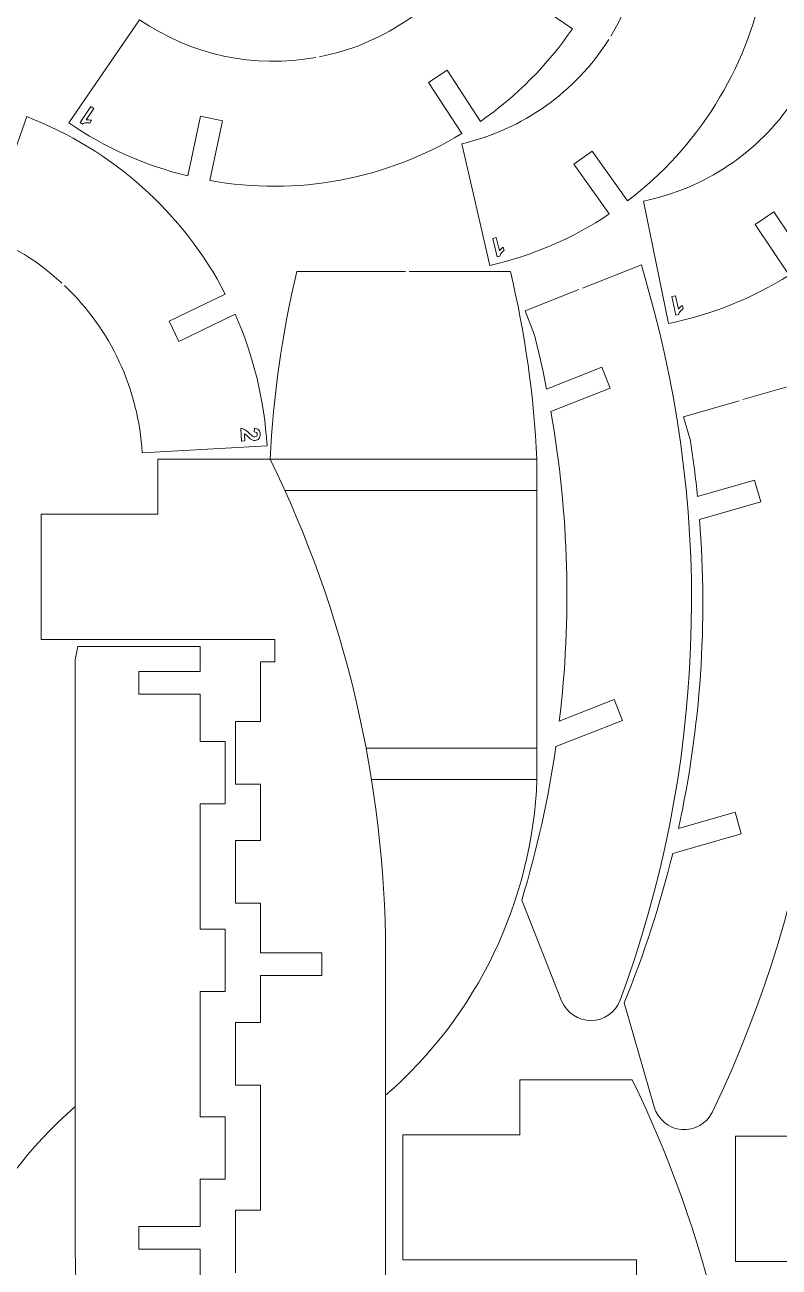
# Model space of a CAD drawing. Header units: centimetres. Extents: x -65 to 125, y -59 to 116.
# Drawn here: x -14.64 to -2.58, y -8.06 to 11.8 of the extents above; entities that cross this region are included whole.
import ezdxf

# ---------------------------------------------------------------- set-up
doc = ezdxf.new("R2010")
doc.units = ezdxf.units.CM
doc.header["$MEASUREMENT"] = 0
doc.layers.add('layer 1', color=7, linetype='Continuous')

msp = doc.modelspace()

# ---------------------------------------------------------------- linework, layer by layer
at = {"layer": 'layer 1', "color": 250, "lineweight": 9}
for points, knots in [([(-27.41654, 31.46228), (-27.41654, 31.46228), (26.77014, 31.46228), (26.77014, 31.46228), (26.77014, 31.46228), (26.77014, 31.46228), (26.77014, -20.81939), (26.77014, -20.81939), (26.77014, -20.81939), (26.77014, -20.81939), (-27.41654, -20.81939), (-27.41654, -20.81939), (-27.41654, -20.81939), (-27.41654, -20.81939), (-27.41654, 31.46228), (-27.41654, 31.46228)], [0, 0, 0, 0, 0.2, 0.2, 0.2, 0.2, 0.4, 0.4, 0.4, 0.4, 0.6, 0.6, 0.6, 0.6, 1, 1, 1, 1]), ([(-14.09885, 7.71158), (-14.09885, 7.71158), (-14.09885, 7.71158), (-14.09885, 7.71158), (-14.09885, 7.71158), (-14.89038, 8.4181), (-15.93013, 8.78125), (-16.98941, 8.72114)], [0, 0, 0, 0, 0.33333333, 0.33333333, 0.33333333, 0.33333333, 1, 1, 1, 1]), ([(-6.64671, 7.2251), (-6.64671, 7.2251), (-6.64671, 7.2251), (-6.64671, 7.2251), (-6.64671, 7.2251), (-6.64671, 7.2251), (-5.78506, 7.56573), (-5.78506, 7.56573)], [0, 0, 0, 0, 0.33333333, 0.33333333, 0.33333333, 0.33333333, 1, 1, 1, 1]), ([(-4.67726, 7.57355), (-4.67726, 7.57355), (-4.67726, 7.57355), (-4.67726, 7.57355), (-4.67726, 7.57355), (-3.61827, 3.83382), (-3.77663, -0.14808), (-5.12784, -3.79242)], [0, 0, 0, 0, 0.33333333, 0.33333333, 0.33333333, 0.33333333, 1, 1, 1, 1]), ([(-4.11373, 5.53237), (-4.11373, 5.53237), (-4.11373, 5.53237), (-4.11373, 5.53237), (-4.11373, 5.53237), (-4.11373, 5.53237), (-3.22353, 5.78933), (-3.22353, 5.78933)], [0, 0, 0, 0, 0.33333333, 0.33333333, 0.33333333, 0.33333333, 1, 1, 1, 1]), ([(-2.12003, 5.69153), (-2.12003, 5.69153), (-2.12003, 5.69153), (-2.12003, 5.69153), (-2.12003, 5.69153), (-1.42228, 1.8679), (-1.95941, -2.08078), (-3.65179, -5.57976)], [0, 0, 0, 0, 0.33333333, 0.33333333, 0.33333333, 0.33333333, 1, 1, 1, 1]), ([(-11.27612, -0.34131), (-11.27612, -0.34131), (-11.27612, -0.34131), (-11.27612, -0.34131), (-11.27612, -0.34131), (-11.27612, -0.34131), (-11.27612, 0.65869), (-11.27612, 0.65869)], [0, 0, 0, 0, 0.33333333, 0.33333333, 0.33333333, 0.33333333, 1, 1, 1, 1]), ([(-11.27612, 0.65869), (-11.27612, 0.65869), (-11.27612, 0.65869), (-11.27612, 0.65869), (-11.27612, 0.65869), (-11.27612, 0.65869), (-10.87612, 0.65869), (-10.87612, 0.65869)], [0, 0, 0, 0, 0.33333333, 0.33333333, 0.33333333, 0.33333333, 1, 1, 1, 1]), ([(-11.43946, 0.3441), (-11.43946, 0.3441), (-11.43946, 0.3441), (-11.43946, 0.3441), (-11.43946, 0.3441), (-11.43946, 0.3441), (-11.43946, -0.6559), (-11.43946, -0.6559)], [0, 0, 0, 0, 0.33333333, 0.33333333, 0.33333333, 0.33333333, 1, 1, 1, 1]), ([(-11.43946, -0.6559), (-11.43946, -0.6559), (-11.43946, -0.6559), (-11.43946, -0.6559), (-11.43946, -0.6559), (-11.43946, -0.6559), (-11.83946, -0.6559), (-11.83946, -0.6559)], [0, 0, 0, 0, 0.33333333, 0.33333333, 0.33333333, 0.33333333, 1, 1, 1, 1]), ([(-11.27612, -2.24188), (-11.27612, -2.24188), (-11.27612, -2.24188), (-11.27612, -2.24188), (-11.27612, -2.24188), (-11.27612, -2.24188), (-11.27612, -1.24188), (-11.27612, -1.24188)], [0, 0, 0, 0, 0.33333333, 0.33333333, 0.33333333, 0.33333333, 1, 1, 1, 1]), ([(-11.27612, -1.24188), (-11.27612, -1.24188), (-11.27612, -1.24188), (-11.27612, -1.24188), (-11.27612, -1.24188), (-11.27612, -1.24188), (-10.87612, -1.24188), (-10.87612, -1.24188)], [0, 0, 0, 0, 0.33333333, 0.33333333, 0.33333333, 0.33333333, 1, 1, 1, 1]), ([(-6.06163, -3.80239), (-6.06163, -3.80239), (-6.06163, -3.80239), (-6.06163, -3.80239), (-6.06163, -3.80239), (-6.06163, -3.80239), (-6.69768, -2.19345), (-6.69768, -2.19345)], [0, 0, 0, 0, 0.33333333, 0.33333333, 0.33333333, 0.33333333, 1, 1, 1, 1]), ([(-11.43946, -2.6559), (-11.43946, -2.6559), (-11.43946, -2.6559), (-11.43946, -2.6559), (-11.43946, -2.6559), (-11.43946, -2.6559), (-11.43946, -3.6559), (-11.43946, -3.6559)], [0, 0, 0, 0, 0.33333333, 0.33333333, 0.33333333, 0.33333333, 1, 1, 1, 1]), ([(-11.43946, -3.6559), (-11.43946, -3.6559), (-11.43946, -3.6559), (-11.43946, -3.6559), (-11.43946, -3.6559), (-11.43946, -3.6559), (-11.83946, -3.6559), (-11.83946, -3.6559)], [0, 0, 0, 0, 0.33333333, 0.33333333, 0.33333333, 0.33333333, 1, 1, 1, 1]), ([(-5.58913, -4.12), (-5.58913, -4.12), (-5.58913, -4.12), (-5.58913, -4.12), (-5.58913, -4.12), (-5.7959, -4.12311), (-5.98477, -3.99437), (-6.06163, -3.80239)], [0, 0, 0, 0, 0.33333333, 0.33333333, 0.33333333, 0.33333333, 1, 1, 1, 1]), ([(-5.12784, -3.79242), (-5.12784, -3.79242), (-5.12784, -3.79242), (-5.12784, -3.79242), (-5.12784, -3.79242), (-5.1989, -3.98662), (-5.38236, -4.1169), (-5.58913, -4.12)], [0, 0, 0, 0, 0.33333333, 0.33333333, 0.33333333, 0.33333333, 1, 1, 1, 1]), ([(-4.58228, -5.50069), (-4.58228, -5.50069), (-4.58228, -5.50069), (-4.58228, -5.50069), (-4.58228, -5.50069), (-4.58228, -5.50069), (-5.06209, -3.83845), (-5.06209, -3.83845)], [0, 0, 0, 0, 0.33333333, 0.33333333, 0.33333333, 0.33333333, 1, 1, 1, 1]), ([(-11.27612, -5.15222), (-11.27612, -5.15222), (-11.27612, -5.15222), (-11.27612, -5.15222), (-11.27612, -5.15222), (-11.27612, -5.15222), (-11.27612, -4.15222), (-11.27612, -4.15222)], [0, 0, 0, 0, 0.33333333, 0.33333333, 0.33333333, 0.33333333, 1, 1, 1, 1]), ([(-11.27612, -4.15222), (-11.27612, -4.15222), (-11.27612, -4.15222), (-11.27612, -4.15222), (-11.27612, -4.15222), (-11.27612, -4.15222), (-10.87612, -4.15222), (-10.87612, -4.15222)], [0, 0, 0, 0, 0.33333333, 0.33333333, 0.33333333, 0.33333333, 1, 1, 1, 1]), ([(-4.14219, -5.86189), (-4.14219, -5.86189), (-4.14219, -5.86189), (-4.14219, -5.86189), (-4.14219, -5.86189), (-4.34832, -5.84527), (-4.52406, -5.69912), (-4.58228, -5.50069)], [0, 0, 0, 0, 0.33333333, 0.33333333, 0.33333333, 0.33333333, 1, 1, 1, 1]), ([(-11.43946, -5.6559), (-11.43946, -5.6559), (-11.43946, -5.6559), (-11.43946, -5.6559), (-11.43946, -5.6559), (-11.43946, -5.6559), (-11.43946, -6.6559), (-11.43946, -6.6559)], [0, 0, 0, 0, 0.33333333, 0.33333333, 0.33333333, 0.33333333, 1, 1, 1, 1]), ([(-3.65179, -5.57976), (-3.65179, -5.57976), (-3.65179, -5.57976), (-3.65179, -5.57976), (-3.65179, -5.57976), (-3.74104, -5.7663), (-3.93607, -5.8785), (-4.14219, -5.86189)], [0, 0, 0, 0, 0.33333333, 0.33333333, 0.33333333, 0.33333333, 1, 1, 1, 1]), ([(-11.43946, -6.6559), (-11.43946, -6.6559), (-11.43946, -6.6559), (-11.43946, -6.6559), (-11.43946, -6.6559), (-11.43946, -6.6559), (-11.83946, -6.6559), (-11.83946, -6.6559)], [0, 0, 0, 0, 0.33333333, 0.33333333, 0.33333333, 0.33333333, 1, 1, 1, 1]), ([(-11.27612, -8.15222), (-11.27612, -8.15222), (-11.27612, -8.15222), (-11.27612, -8.15222), (-11.27612, -8.15222), (-11.27612, -8.15222), (-11.27612, -7.15222), (-11.27612, -7.15222)], [0, 0, 0, 0, 0.33333333, 0.33333333, 0.33333333, 0.33333333, 1, 1, 1, 1]), ([(-11.27612, -7.15222), (-11.27612, -7.15222), (-11.27612, -7.15222), (-11.27612, -7.15222), (-11.27612, -7.15222), (-11.27612, -7.15222), (-10.87612, -7.15222), (-10.87612, -7.15222)], [0, 0, 0, 0, 0.33333333, 0.33333333, 0.33333333, 0.33333333, 1, 1, 1, 1])]:
    msp.add_open_spline(points, degree=3, knots=knots, dxfattribs=at)
for points in [[(-5.27624, 11.6138), (-4.75914, 12.46019), (-4.59393, 13.47604), (-4.81717, 14.4435)], [(-9.93248, 11.28573), (-8.95934, 11.47747), (-8.09944, 12.04299), (-7.53795, 12.86186)], [(-5.89045, 11.7322), (-5.89045, 11.7322), (-7.53795, 12.86186), (-7.53795, 12.86186)], [(-5.00579, 8.98358), (-3.88285, 9.83825), (-3.11072, 11.07362), (-2.83448, 12.4575)], [(-13.9399, 10.23131), (-13.9399, 10.23131), (-12.81023, 11.87879), (-12.81023, 11.87879)], [(-12.81024, 11.87879), (-11.98659, 11.31403), (-10.97368, 11.09719), (-9.99147, 11.27462)], [(-7.35762, 10.2546), (-6.78329, 10.65443), (-6.28619, 11.15505), (-5.89045, 11.7322)], [(-7.65974, 9.89562), (-6.68663, 10.12016), (-5.84173, 10.71944), (-5.30796, 11.56284)], [(-8.19134, 10.8755), (-8.19134, 10.8755), (-7.88963, 11.0719), (-7.88963, 11.0719)], [(-7.35762, 10.2546), (-7.35762, 10.2546), (-7.88963, 11.0719), (-7.88963, 11.0719)], [(-8.19134, 10.8755), (-8.19134, 10.8755), (-7.65933, 10.0582), (-7.65933, 10.0582)], [(-4.75308, 8.98025), (-3.7744, 9.17911), (-2.91402, 9.75594), (-2.35824, 10.585)], [(-14.61536, 10.32969), (-14.61536, 10.32969), (-14.9442, 9.38817), (-14.9442, 9.38817)], [(-11.43911, 7.49455), (-12.11569, 8.79609), (-13.24563, 9.8047), (-14.61536, 10.32969)], [(-11.83709, 10.33586), (-11.83709, 10.33586), (-12.03881, 9.38175), (-12.03881, 9.38175)], [(-11.83709, 10.33586), (-11.83709, 10.33586), (-11.48487, 10.26139), (-11.48487, 10.26139)], [(-13.9399, 10.23131), (-13.36275, 9.83556), (-12.71864, 9.54772), (-12.03881, 9.38175)], [(-11.68659, 9.30728), (-11.68659, 9.30728), (-11.48487, 10.26139), (-11.48487, 10.26139)], [(-11.68659, 9.30728), (-10.29752, 9.05843), (-8.86538, 9.32548), (-7.65933, 10.0582)], [(-7.21061, 7.94918), (-7.21061, 7.94918), (-7.65974, 9.89562), (-7.65974, 9.89562)], [(-5.86511, 9.56855), (-5.86511, 9.56855), (-5.572, 9.77757), (-5.572, 9.77757)], [(-5.00579, 8.98358), (-5.00579, 8.98358), (-5.572, 9.77757), (-5.572, 9.77757)], [(-5.86511, 9.56855), (-5.86511, 9.56855), (-5.2989, 8.77456), (-5.2989, 8.77456)], [(-4.35533, 7.02266), (-4.35533, 7.02266), (-4.75308, 8.98025), (-4.75308, 8.98025)], [(-7.21061, 7.94918), (-6.52873, 8.10652), (-5.88102, 8.38617), (-5.2989, 8.77456)], [(-2.96767, 8.60607), (-2.96767, 8.60607), (-2.66917, 8.8073), (-2.66917, 8.8073)], [(-2.12405, 7.99868), (-2.12405, 7.99868), (-2.66917, 8.8073), (-2.66917, 8.8073)], [(-2.96767, 8.60607), (-2.96767, 8.60607), (-2.42256, 7.79745), (-2.42256, 7.79745)], [(-5.72926, 7.58779), (-5.72926, 7.58779), (-4.78677, 7.96037), (-4.78677, 7.96037)], [(-4.78677, 7.96037), (-4.78677, 7.96037), (-4.67726, 7.57355), (-4.67726, 7.57355)], [(-10.29821, 7.85363), (-10.53126, 6.86874), (-10.67336, 5.86452), (-10.7227, 4.85363)], [(-10.29821, 7.85363), (-10.29821, 7.85363), (-8.55931, 7.85363), (-8.55931, 7.85363)], [(-8.49931, 7.85363), (-8.49931, 7.85363), (-6.88042, 7.85363), (-6.88042, 7.85363)], [(-6.45594, 4.85363), (-6.50528, 5.86452), (-6.64737, 6.86874), (-6.88042, 7.85363)], [(-4.35533, 7.02266), (-3.66954, 7.162), (-3.0147, 7.42451), (-2.42256, 7.79745)], [(-14.0534, 7.6703), (-14.06843, 7.68416), (-14.08357, 7.69794), (-14.09885, 7.71158)], [(-12.76878, 4.95377), (-12.82659, 5.97259), (-13.27142, 6.9291), (-14.00955, 7.6293)], [(-11.43911, 7.49455), (-11.43911, 7.49455), (-12.33739, 7.06132), (-12.33739, 7.06132)], [(-11.28272, 7.17029), (-11.28272, 7.17029), (-12.181, 6.73706), (-12.181, 6.73706)], [(-10.77242, 5.06706), (-10.81363, 5.79328), (-10.98654, 6.50595), (-11.28272, 7.17029)], [(-6.49966, 6.85311), (-6.49966, 6.85311), (-6.64671, 7.2251), (-6.64671, 7.2251)], [(-12.181, 6.73706), (-12.181, 6.73706), (-12.33739, 7.06132), (-12.33739, 7.06132)], [(-6.49966, 6.85311), (-6.42561, 6.56229), (-6.35934, 6.26951), (-6.3009, 5.97515)], [(-6.3009, 5.97515), (-6.3009, 5.97515), (-5.41755, 6.32435), (-5.41755, 6.32435)], [(-5.28521, 5.98957), (-5.28521, 5.98957), (-5.41755, 6.32435), (-5.41755, 6.32435)], [(-5.28521, 5.98957), (-5.28521, 5.98957), (-6.2334, 5.61472), (-6.2334, 5.61472)], [(-3.16589, 5.80597), (-3.16589, 5.80597), (-2.19218, 6.08703), (-2.19218, 6.08703)], [(-6.2334, 5.61472), (-5.94584, 3.98149), (-5.90044, 2.31433), (-6.09855, 0.66786)], [(-4.00279, 5.14806), (-4.00279, 5.14806), (-4.11373, 5.53237), (-4.11373, 5.53237)], [(-10.77242, 5.06706), (-10.77242, 5.06706), (-12.76877, 4.95378), (-12.76877, 4.95378)], [(-4.00279, 5.14806), (-3.95681, 4.8515), (-3.91873, 4.55374), (-3.88861, 4.25515)], [(-12.51862, 4.85363), (-12.51862, 4.85363), (-10.7227, 4.85363), (-10.7227, 4.85363)], [(-12.51862, 3.97347), (-12.51862, 3.97347), (-12.51862, 4.85363), (-12.51862, 4.85363)], [(-6.45594, 4.85363), (-6.45594, 4.85363), (-6.45594, -0.26413), (-6.45594, -0.26413)], [(-3.88861, 4.25515), (-3.88861, 4.25515), (-2.97601, 4.51858), (-2.97601, 4.51858)], [(-2.87617, 4.1727), (-2.87617, 4.1727), (-2.97601, 4.51858), (-2.97601, 4.51858)], [(-2.87617, 4.1727), (-2.87617, 4.1727), (-3.85578, 3.88993), (-3.85578, 3.88993)], [(-12.51862, 3.97347), (-12.51862, 3.97347), (-14.38612, 3.97347), (-14.38612, 3.97347)], [(-14.38612, 1.97347), (-14.38612, 1.97347), (-14.38612, 3.97347), (-14.38612, 3.97347)], [(-3.85578, 3.88993), (-3.72518, 2.23672), (-3.83887, 0.57283), (-4.193, -1.04727)], [(-11.69997, 1.97347), (-11.69997, 1.97347), (-14.38612, 1.97347), (-14.38612, 1.97347)], [(-13.79909, 1.85978), (-13.8133, 1.78818), (-13.82676, 1.71642), (-13.83946, 1.64453)], [(-11.83946, 1.85978), (-11.83946, 1.85978), (-13.79909, 1.85978), (-13.79909, 1.85978)], [(-11.83946, 1.45978), (-11.83946, 1.45978), (-11.83946, 1.85978), (-11.83946, 1.85978)], [(-11.69997, 1.97347), (-11.69997, 1.97347), (-10.64942, 1.97347), (-10.64942, 1.97347)], [(-10.64942, 1.97347), (-10.64942, 1.97347), (-10.64942, 1.61347), (-10.64942, 1.61347)], [(-13.83946, -5.49417), (-13.83946, -5.49417), (-13.83946, 1.64453), (-13.83946, 1.64453)], [(-10.64942, 1.61347), (-10.64942, 1.61347), (-10.87612, 1.61347), (-10.87612, 1.61347)], [(-10.87612, 0.65869), (-10.87612, 0.65869), (-10.87612, 1.61347), (-10.87612, 1.61347)], [(-11.83946, 1.45978), (-11.83946, 1.45978), (-12.81946, 1.45978), (-12.81946, 1.45978)], [(-12.81946, 1.45978), (-12.81946, 1.45978), (-12.81946, 1.09978), (-12.81946, 1.09978)], [(-12.81946, 1.09978), (-12.81946, 1.09978), (-11.83946, 1.09978), (-11.83946, 1.09978)], [(-11.83946, 0.3441), (-11.83946, 0.3441), (-11.83946, 1.09978), (-11.83946, 1.09978)], [(-5.2228, 1.01406), (-5.2228, 1.01406), (-6.09855, 0.66786), (-6.09855, 0.66786)], [(-5.09045, 0.67927), (-5.09045, 0.67927), (-5.2228, 1.01406), (-5.2228, 1.01406)], [(-6.15278, 0.25931), (-6.15278, 0.25931), (-5.09045, 0.67927), (-5.09045, 0.67927)], [(-11.83946, 0.3441), (-11.83946, 0.3441), (-11.43946, 0.3441), (-11.43946, 0.3441)], [(-6.15278, 0.25931), (-6.27326, -0.57063), (-6.45542, -1.39056), (-6.69768, -2.19345)], [(-10.87612, -0.34131), (-10.87612, -0.34131), (-11.27612, -0.34131), (-11.27612, -0.34131)], [(-10.87612, -1.24188), (-10.87612, -1.24188), (-10.87612, -0.34131), (-10.87612, -0.34131)], [(-8.87612, -5.31395), (-7.40697, -4.03687), (-6.53108, -2.2093), (-6.45594, -0.26413)], [(-11.83946, -2.6559), (-11.83946, -2.6559), (-11.83946, -0.6559), (-11.83946, -0.6559)], [(-3.28824, -0.7861), (-3.28824, -0.7861), (-4.193, -1.04727), (-4.193, -1.04727)], [(-3.1884, -1.13198), (-3.1884, -1.13198), (-3.28824, -0.7861), (-3.28824, -0.7861)], [(-4.28592, -1.44879), (-4.28592, -1.44879), (-3.1884, -1.13198), (-3.1884, -1.13198)], [(-4.28592, -1.44879), (-4.48495, -2.26347), (-4.74441, -3.06231), (-5.06209, -3.83845)], [(-10.87612, -2.24188), (-10.87612, -2.24188), (-11.27612, -2.24188), (-11.27612, -2.24188)], [(-10.87612, -3.03654), (-10.87612, -3.03654), (-10.87612, -2.24188), (-10.87612, -2.24188)], [(-11.83946, -2.6559), (-11.83946, -2.6559), (-11.43946, -2.6559), (-11.43946, -2.6559)], [(-9.89612, -3.03654), (-9.89612, -3.03654), (-10.87612, -3.03654), (-10.87612, -3.03654)], [(-9.89612, -3.39654), (-9.89612, -3.39654), (-9.89612, -3.03654), (-9.89612, -3.03654)], [(-10.87612, -3.39654), (-10.87612, -3.39654), (-10.87612, -4.15222), (-10.87612, -4.15222)], [(-10.87612, -3.39654), (-10.87612, -3.39654), (-9.89612, -3.39654), (-9.89612, -3.39654)], [(-11.83946, -5.6559), (-11.83946, -5.6559), (-11.83946, -3.6559), (-11.83946, -3.6559)], [(-10.87612, -5.15222), (-10.87612, -5.15222), (-11.27612, -5.15222), (-11.27612, -5.15222)], [(-10.87612, -5.15222), (-10.87612, -5.15222), (-10.87612, -7.15222), (-10.87612, -7.15222)], [(-6.73152, -5.06435), (-6.73152, -5.06435), (-4.93561, -5.06435), (-4.93561, -5.06435)], [(-6.73152, -5.94452), (-6.73152, -5.94452), (-6.73152, -5.06435), (-6.73152, -5.06435)], [(-3.08902, -12.95004), (-3.10094, -10.21573), (-3.73228, -7.51967), (-4.93561, -5.06435)], [(-8.87612, -5.31395), (-8.87612, -5.31395), (-8.87612, -12.45265), (-8.87612, -12.45265)], [(-13.83946, -5.49417), (-15.30861, -6.77125), (-16.1845, -8.59882), (-16.25964, -10.54399)], [(-11.83946, -5.6559), (-11.83946, -5.6559), (-11.43946, -5.6559), (-11.43946, -5.6559)], [(-6.73152, -5.94452), (-6.73152, -5.94452), (-8.59902, -5.94452), (-8.59902, -5.94452)], [(-8.59902, -7.94452), (-8.59902, -7.94452), (-8.59902, -5.94452), (-8.59902, -5.94452)], [(-1.41378, -5.96952), (-1.41378, -5.96952), (-3.28128, -5.96952), (-3.28128, -5.96952)], [(-3.28128, -7.96952), (-3.28128, -7.96952), (-3.28128, -5.96952), (-3.28128, -5.96952)], [(-11.83946, -7.41158), (-11.83946, -7.41158), (-11.83946, -6.6559), (-11.83946, -6.6559)], [(-11.83946, -7.41158), (-11.83946, -7.41158), (-12.81946, -7.41158), (-12.81946, -7.41158)], [(-12.81946, -7.41158), (-12.81946, -7.41158), (-12.81946, -7.77158), (-12.81946, -7.77158)], [(-12.81946, -7.77158), (-12.81946, -7.77158), (-11.83946, -7.77158), (-11.83946, -7.77158)], [(-11.83946, -7.77158), (-11.83946, -7.77158), (-11.83946, -8.56624), (-11.83946, -8.56624)], [(-5.91288, -7.94452), (-5.91288, -7.94452), (-8.59902, -7.94452), (-8.59902, -7.94452)], [(-5.91288, -7.94452), (-5.91288, -7.94452), (-4.86232, -7.94452), (-4.86232, -7.94452)], [(-4.86232, -7.94452), (-4.86232, -7.94452), (-4.86232, -8.30452), (-4.86232, -8.30452)], [(-0.59514, -7.96952), (-0.59514, -7.96952), (-3.28128, -7.96952), (-3.28128, -7.96952)]]:
    msp.add_open_spline(points, degree=3, dxfattribs=at)
at = {"layer": 'layer 1', "color": 242, "lineweight": 9}
for points in [[(-13.75928, 10.23795), (-13.75928, 10.23795), (-13.75928, 10.23795), (-13.75928, 10.23795), (-13.75928, 10.23795), (-13.75928, 10.23795), (-13.58856, 10.49045), (-13.58856, 10.49045)], [(-13.54051, 10.45797), (-13.54051, 10.45797), (-13.54051, 10.45797), (-13.54051, 10.45797), (-13.54051, 10.45797), (-13.54051, 10.45797), (-13.66342, 10.27619), (-13.66342, 10.27619)], [(-13.72029, 10.21159), (-13.72029, 10.21159), (-13.72029, 10.21159), (-13.72029, 10.21159), (-13.72029, 10.21159), (-13.72029, 10.21159), (-13.75928, 10.23795), (-13.75928, 10.23795)], [(-13.66291, 10.23121), (-13.66291, 10.23121), (-13.66291, 10.23121), (-13.66291, 10.23121), (-13.66291, 10.23121), (-13.68538, 10.22972), (-13.70449, 10.22314), (-13.72029, 10.21159)], [(-13.66342, 10.27619), (-13.66342, 10.27619), (-13.66342, 10.27619), (-13.66342, 10.27619), (-13.66342, 10.27619), (-13.63474, 10.28082), (-13.60578, 10.27905), (-13.5766, 10.27081)], [(-13.60624, 10.22698), (-13.60624, 10.22698), (-13.60624, 10.22698), (-13.60624, 10.22698), (-13.60624, 10.22698), (-13.62157, 10.23138), (-13.64045, 10.23281), (-13.66291, 10.23121)], [(-13.5766, 10.27081), (-13.5766, 10.27081), (-13.5766, 10.27081), (-13.5766, 10.27081), (-13.5766, 10.27081), (-13.5766, 10.27081), (-13.60624, 10.22698), (-13.60624, 10.22698)], [(-7.09332, 8.08669), (-7.09332, 8.08669), (-7.09332, 8.08669), (-7.09332, 8.08669), (-7.09332, 8.08669), (-7.09332, 8.08669), (-7.16379, 8.38323), (-7.16379, 8.38323)], [(-7.10736, 8.39664), (-7.10736, 8.39664), (-7.10736, 8.39664), (-7.10736, 8.39664), (-7.10736, 8.39664), (-7.10736, 8.39664), (-7.05663, 8.18316), (-7.05663, 8.18316)], [(-7.05663, 8.18316), (-7.05663, 8.18316), (-7.05663, 8.18316), (-7.05663, 8.18316), (-7.05663, 8.18316), (-7.04064, 8.20741), (-7.01975, 8.22754), (-6.99394, 8.24346)], [(-7.02316, 8.15311), (-7.02316, 8.15311), (-7.02316, 8.15311), (-7.02316, 8.15311), (-7.02316, 8.15311), (-7.03726, 8.13555), (-7.04534, 8.11703), (-7.04753, 8.09757)], [(-6.9817, 8.19198), (-6.9817, 8.19198), (-6.9817, 8.19198), (-6.9817, 8.19198), (-6.9817, 8.19198), (-6.99532, 8.18367), (-7.00915, 8.17073), (-7.02316, 8.15311)], [(-6.99394, 8.24346), (-6.99394, 8.24346), (-6.99394, 8.24346), (-6.99394, 8.24346), (-6.99394, 8.24346), (-6.99394, 8.24346), (-6.9817, 8.19198), (-6.9817, 8.19198)], [(-7.04753, 8.09757), (-7.04753, 8.09757), (-7.04753, 8.09757), (-7.04753, 8.09757), (-7.04753, 8.09757), (-7.04753, 8.09757), (-7.09332, 8.08669), (-7.09332, 8.08669)], [(-4.23446, 7.15704), (-4.23446, 7.15704), (-4.23446, 7.15704), (-4.23446, 7.15704), (-4.23446, 7.15704), (-4.23446, 7.15704), (-4.2971, 7.45534), (-4.2971, 7.45534)], [(-4.24034, 7.46726), (-4.24034, 7.46726), (-4.24034, 7.46726), (-4.24034, 7.46726), (-4.24034, 7.46726), (-4.24034, 7.46726), (-4.19524, 7.25251), (-4.19524, 7.25251)], [(-4.1884, 7.16671), (-4.1884, 7.16671), (-4.1884, 7.16671), (-4.1884, 7.16671), (-4.1884, 7.16671), (-4.1884, 7.16671), (-4.23446, 7.15704), (-4.23446, 7.15704)], [(-4.19524, 7.25251), (-4.19524, 7.25251), (-4.19524, 7.25251), (-4.19524, 7.25251), (-4.19524, 7.25251), (-4.17862, 7.27633), (-4.15721, 7.2959), (-4.13099, 7.31114)], [(-4.16258, 7.22159), (-4.16258, 7.22159), (-4.16258, 7.22159), (-4.16258, 7.22159), (-4.16258, 7.22159), (-4.17714, 7.2044), (-4.1857, 7.1861), (-4.1884, 7.16671)], [(-4.12011, 7.25936), (-4.12011, 7.25936), (-4.12011, 7.25936), (-4.12011, 7.25936), (-4.12011, 7.25936), (-4.13394, 7.2514), (-4.1481, 7.23884), (-4.16258, 7.22159)], [(-4.13099, 7.31114), (-4.13099, 7.31114), (-4.13099, 7.31114), (-4.13099, 7.31114), (-4.13099, 7.31114), (-4.13099, 7.31114), (-4.12011, 7.25936), (-4.12011, 7.25936)], [(-11.18059, 5.14369), (-11.18059, 5.14369), (-11.18059, 5.14369), (-11.18059, 5.14369), (-11.18059, 5.14369), (-11.18059, 5.14369), (-11.18968, 5.3471), (-11.18968, 5.3471)], [(-11.18968, 5.3471), (-11.18968, 5.3471), (-11.18968, 5.3471), (-11.18968, 5.3471), (-11.18968, 5.3471), (-11.16915, 5.34583), (-11.14954, 5.34007), (-11.13079, 5.32989)], [(-11.11537, 5.25035), (-11.11537, 5.25035), (-11.11537, 5.25035), (-11.11537, 5.25035), (-11.11537, 5.25035), (-11.12108, 5.25504), (-11.12669, 5.25874), (-11.13204, 5.26153)], [(-11.13204, 5.26153), (-11.13204, 5.26153), (-11.13204, 5.26153), (-11.13204, 5.26153), (-11.13204, 5.26153), (-11.13204, 5.26153), (-11.12688, 5.14609), (-11.12688, 5.14609)], [(-11.13079, 5.32989), (-11.13079, 5.32989), (-11.13079, 5.32989), (-11.13079, 5.32989), (-11.13079, 5.32989), (-11.11204, 5.31971), (-11.08682, 5.29901), (-11.05513, 5.26795)], [(-11.08026, 5.21696), (-11.08026, 5.21696), (-11.08026, 5.21696), (-11.08026, 5.21696), (-11.08026, 5.21696), (-11.09793, 5.2346), (-11.10958, 5.24573), (-11.11537, 5.25035)], [(-11.03979, 5.18063), (-11.03979, 5.18063), (-11.03979, 5.18063), (-11.03979, 5.18063), (-11.03979, 5.18063), (-11.04912, 5.1872), (-11.06259, 5.19938), (-11.08026, 5.21696)], [(-11.05513, 5.26795), (-11.05513, 5.26795), (-11.05513, 5.26795), (-11.05513, 5.26795), (-11.05513, 5.26795), (-11.02958, 5.24288), (-11.0123, 5.22763), (-11.00336, 5.22209)], [(-10.99998, 5.1591), (-10.99998, 5.1591), (-10.99998, 5.1591), (-10.99998, 5.1591), (-10.99998, 5.1591), (-11.01253, 5.16342), (-11.02577, 5.17059), (-11.03979, 5.18063)], [(-11.00336, 5.22209), (-11.00336, 5.22209), (-11.00336, 5.22209), (-11.00336, 5.22209), (-11.00336, 5.22209), (-10.99103, 5.21467), (-10.979, 5.21117), (-10.96723, 5.2117)], [(-10.97787, 5.29174), (-10.97787, 5.29174), (-10.97787, 5.29174), (-10.97787, 5.29174), (-10.97787, 5.29174), (-10.97787, 5.29174), (-10.97468, 5.34993), (-10.97468, 5.34993)], [(-10.94095, 5.28103), (-10.94095, 5.28103), (-10.94095, 5.28103), (-10.94095, 5.28103), (-10.94095, 5.28103), (-10.94853, 5.28783), (-10.96083, 5.29137), (-10.97787, 5.29174)], [(-10.97468, 5.34993), (-10.97468, 5.34993), (-10.97468, 5.34993), (-10.97468, 5.34993), (-10.97468, 5.34993), (-10.94253, 5.34792), (-10.91907, 5.33816), (-10.9043, 5.3206)], [(-10.96723, 5.2117), (-10.96723, 5.2117), (-10.96723, 5.2117), (-10.96723, 5.2117), (-10.96723, 5.2117), (-10.95426, 5.21228), (-10.94448, 5.21618), (-10.93781, 5.22347)], [(-10.90148, 5.18181), (-10.90148, 5.18181), (-10.90148, 5.18181), (-10.90148, 5.18181), (-10.90148, 5.18181), (-10.91686, 5.16402), (-10.93657, 5.1546), (-10.96061, 5.15353)], [(-10.92866, 5.25262), (-10.92866, 5.25262), (-10.92866, 5.25262), (-10.92866, 5.25262), (-10.92866, 5.25262), (-10.9292, 5.26475), (-10.9333, 5.27417), (-10.94095, 5.28103)], [(-10.93781, 5.22347), (-10.93781, 5.22347), (-10.93781, 5.22347), (-10.93781, 5.22347), (-10.93781, 5.22347), (-10.93114, 5.23069), (-10.92812, 5.24043), (-10.92866, 5.25262)], [(-10.9043, 5.3206), (-10.9043, 5.3206), (-10.9043, 5.3206), (-10.9043, 5.3206), (-10.9043, 5.3206), (-10.8896, 5.30303), (-10.88161, 5.28065), (-10.88039, 5.25337)], [(-10.88039, 5.25337), (-10.88039, 5.25337), (-10.88039, 5.25337), (-10.88039, 5.25337), (-10.88039, 5.25337), (-10.87905, 5.22349), (-10.88611, 5.19965), (-10.90148, 5.18181)], [(-10.96061, 5.15353), (-10.96061, 5.15353), (-10.96061, 5.15353), (-10.96061, 5.15353), (-10.96061, 5.15353), (-10.97428, 5.15291), (-10.98736, 5.15479), (-10.99998, 5.1591)]]:
    msp.add_open_spline(points, degree=3, knots=[0, 0, 0, 0, 0.33333333, 0.33333333, 0.33333333, 0.33333333, 1, 1, 1, 1], dxfattribs=at)
for points in [[(-13.58856, 10.49045), (-13.58856, 10.49045), (-13.54051, 10.45797), (-13.54051, 10.45797)], [(-7.16379, 8.38323), (-7.16379, 8.38323), (-7.10736, 8.39664), (-7.10736, 8.39664)], [(-4.2971, 7.45534), (-4.2971, 7.45534), (-4.24034, 7.46726), (-4.24034, 7.46726)], [(-11.12688, 5.14609), (-11.12688, 5.14609), (-11.18059, 5.14369), (-11.18059, 5.14369)], [(-8.87612, -3.03205), (-8.88804, -0.29775), (-9.51937, 2.39832), (-10.7227, 4.85363)], [(-6.45594, 4.85363), (-6.45594, 4.85363), (-10.7227, 4.85363), (-10.7227, 4.85363)], [(-6.45594, 4.35363), (-6.45594, 4.35363), (-10.48706, 4.35363), (-10.48706, 4.35363)], [(-6.45594, 0.23587), (-6.45594, 0.23587), (-9.1881, 0.23587), (-9.1881, 0.23587)], [(-6.45594, -0.26413), (-6.45594, -0.26413), (-9.10125, -0.26413), (-9.10125, -0.26413)], [(-8.87612, -3.03205), (-8.87612, -3.03205), (-8.87612, -5.31395), (-8.87612, -5.31395)], [(-13.83946, -7.77607), (-13.83946, -7.77607), (-13.83946, -5.49417), (-13.83946, -5.49417)], [(-13.83946, -7.77607), (-13.82754, -10.51037), (-13.19621, -13.20644), (-11.99288, -15.66175)]]:
    msp.add_open_spline(points, degree=3, dxfattribs=at)

doc.saveas('drawing.dxf')
